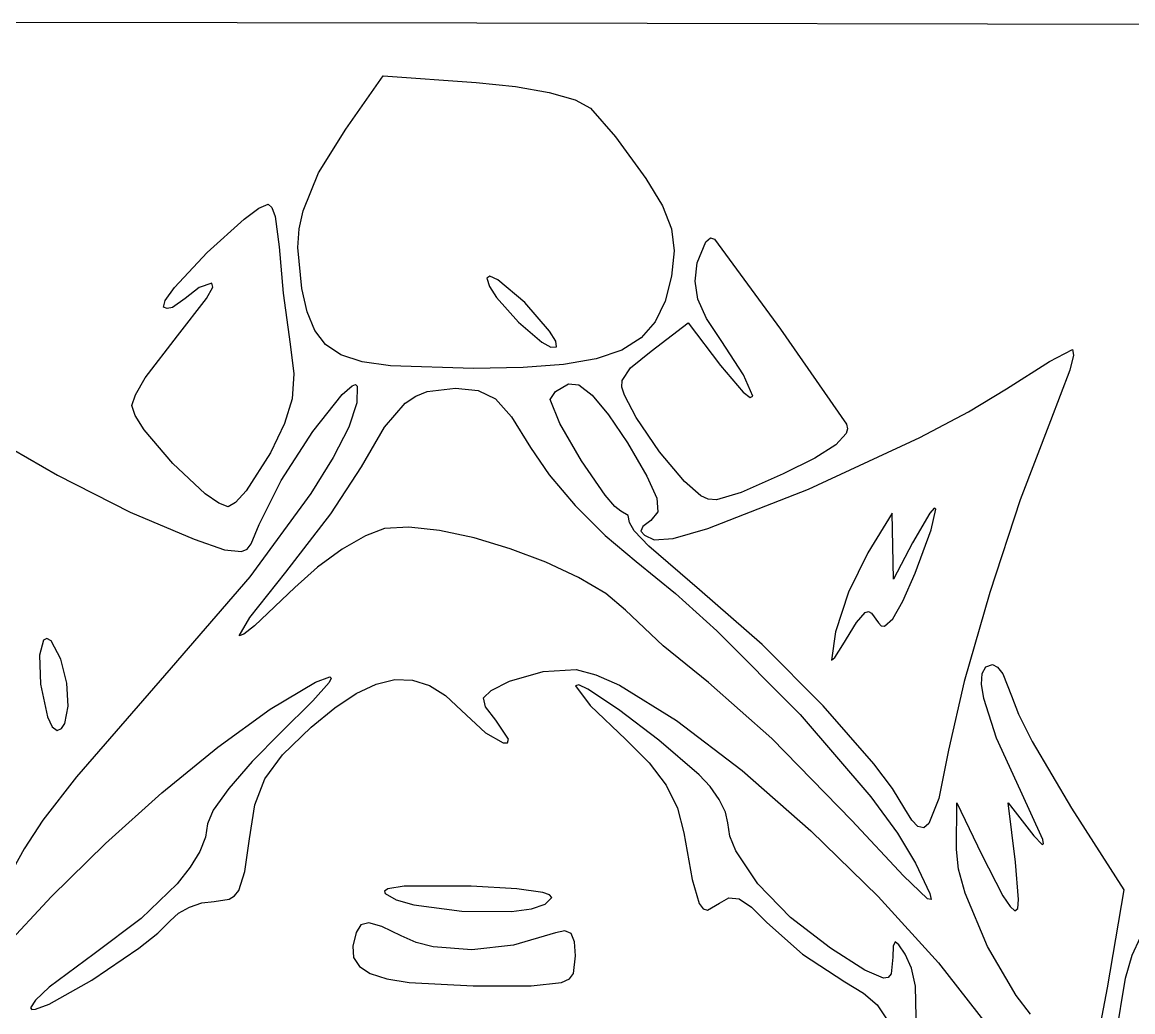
# Model space of a CAD drawing. Extents: x -210 to 584, y -218 to 350.
# Drawn here: x 432.9 to 503.7, y 168.4 to 231.5 of the extents above; entities that cross this region are included whole.
import ezdxf

# ---------------------------------------------------------------- set-up
doc = ezdxf.new("R2010")
doc.units = 0

msp = doc.modelspace()

# ---------------------------------------------------------------- linework, layer by layer
at = {"layer": 'Ebene 1'}
for p, q in [((461.916, 231.43558), (406.496225, 231.493615)), ((574.488, 231.223), (461.916, 231.43558)), ((453.56391, 224.66607), (455.94214, 228.07349)), ((455.94214, 228.07349), (461.87138, 227.65737)), ((461.87138, 227.65737), (464.383162, 227.398878)), ((464.383162, 227.398878), (466.53256, 227.01671)), ((466.53256, 227.01671), (468.171785, 226.544205)), ((468.171785, 226.544205), (469.15305, 226.0147)), ((469.153, 226.01473), (470.747589, 224.190846)), ((469.15305, 226.0147), (469.153, 226.01473)), ((451.823826, 221.884526), (453.56391, 224.66607)), ((470.747589, 224.190846), (472.68222, 221.52811)), ((450.834045, 219.475354), (451.823826, 221.884526)), ((472.68222, 221.52811), (473.746045, 219.776635)), ((447.080995, 218.942922), (448.01773, 219.636909)), ((448.01773, 219.636909), (448.60673, 219.89854)), ((448.60673, 219.89854), (448.849434, 219.683422)), ((448.849434, 219.683422), (449.063874, 219.097704)), ((450.593536, 218.312809), (450.834045, 219.475354)), ((473.746045, 219.776635), (474.32922, 218.325464)), ((444.719346, 216.803323), (447.080995, 218.942922)), ((449.063874, 219.097704), (449.315, 217.17228)), ((450.508224, 217.12624), (450.593536, 218.312809)), ((474.32922, 218.325464), (474.49907, 216.919119)), ((475.96319, 216.15876), (476.50525, 217.499004)), ((476.50525, 217.499004), (476.801593, 217.748848)), ((476.801593, 217.748848), (477.06654, 217.65313)), ((477.06654, 217.65313), (481.2667, 211.92944)), ((442.63184, 214.570622), (444.719346, 216.803323)), ((449.315, 217.17228), (449.56433, 214.223544)), ((449.315, 217.17228), (449.315, 217.17228)), ((450.76002, 214.52487), (450.508224, 217.12624)), ((474.49907, 216.919119), (474.32292, 215.30212)), ((475.822491, 214.990466), (475.96319, 216.15876)), ((462.73767, 215.309023), (462.54701, 215.16873)), ((463.256795, 215.062971), (462.73767, 215.309023)), ((474.32292, 215.30212), (473.915069, 213.698421)), ((442.037782, 213.760258), (442.63184, 214.570622)), ((444.216931, 214.573825), (443.3239, 213.87276)), ((445.02096, 214.86542), (444.216931, 214.573825)), ((444.685438, 213.879054), (445.077902, 214.600465)), ((445.077902, 214.600465), (445.02096, 214.86542)), ((451.102737, 213.021049), (450.76002, 214.52487)), ((462.54701, 215.16873), (462.71564, 214.648346)), ((462.54701, 215.16873), (462.54701, 215.16873)), ((462.71564, 214.648346), (463.164756, 213.952721)), ((464.9633, 213.61568), (463.256795, 215.062971)), ((476.00723, 213.84156), (475.822491, 214.990466)), ((443.3239, 213.87276), (442.519486, 213.305543)), ((442.83871, 211.50758), (444.685438, 213.879054)), ((449.56433, 214.223544), (450.01706, 210.96241)), ((463.164756, 213.952721), (464.563809, 212.371471)), ((476.548452, 212.610251), (476.00723, 213.84156)), ((441.92853, 213.3357), (442.037782, 213.760258)), ((442.174433, 213.237141), (441.92853, 213.3357)), ((442.519486, 213.305543), (442.174433, 213.237141)), ((466.552629, 211.797229), (464.9633, 213.61568)), ((473.915069, 213.698421), (473.290162, 212.397311)), ((451.577987, 211.839191), (451.102737, 213.021049)), ((473.290162, 212.397311), (472.389552, 211.37143)), ((477.4772, 211.19475), (476.548452, 212.610251)), ((452.265869, 210.941863), (451.577987, 211.839191)), ((464.563809, 212.371471), (466.062887, 211.096425)), ((466.944921, 211.149403), (466.552629, 211.797229)), ((473.03524, 210.52436), (475.38016, 212.32371)), ((475.38016, 212.32371), (477.44091, 209.61)), ((481.2667, 211.92944), (485.48109, 205.8566)), ((481.2667, 211.92944), (481.2667, 211.92944)), ((440.774419, 208.815539), (442.83871, 211.50758)), ((466.062887, 211.096425), (466.637035, 210.783556)), ((466.98071, 210.79903), (466.944921, 211.149403)), ((472.389552, 211.37143), (471.154589, 210.593423)), ((478.917021, 209.008851), (477.4772, 211.19475)), ((450.01706, 210.96241), (450.237804, 209.078418)), ((453.246483, 210.291629), (452.265869, 210.941863)), ((454.599925, 209.851055), (453.246483, 210.291629)), ((466.637035, 210.783556), (466.98071, 210.79903)), ((471.154589, 210.593423), (469.526623, 210.035929)), ((471.713694, 209.45051), (473.03524, 210.52436)), ((498.417981, 209.8594), (499.88307, 210.61731)), ((499.94657, 210.27542), (499.70422, 209.304627)), ((499.88307, 210.61731), (499.94657, 210.27542)), ((456.406297, 209.582707), (454.599925, 209.851055)), ((461.69822, 209.41295), (456.406297, 209.582707)), ((467.447006, 209.671591), (464.857088, 209.47305)), ((469.526623, 210.035929), (467.447006, 209.671591)), ((477.44091, 209.61), (478.898936, 207.9166)), ((495.68429, 208.11278), (498.417981, 209.8594)), ((450.237804, 209.078418), (450.135652, 207.487916)), ((464.857088, 209.47305), (461.69822, 209.41295)), ((471.171153, 208.643369), (471.713694, 209.45051)), ((479.51061, 207.65597), (478.917021, 209.008851)), ((499.70422, 209.304627), (498.48542, 206.07289)), ((440.146454, 207.747128), (440.774419, 208.815539)), ((453.33147, 207.760907), (453.971725, 208.320936)), ((453.971725, 208.320936), (454.176172, 208.385987)), ((454.176172, 208.385987), (454.28753, 208.28518)), ((454.28753, 208.28518), (454.271606, 207.224935)), ((458.753262, 207.953943), (460.54816, 208.15453)), ((460.54816, 208.15453), (462.003027, 208.022864)), ((466.92876, 207.952101), (467.74552, 208.43622)), ((467.74552, 208.43622), (468.413778, 208.364705)), ((468.413778, 208.364705), (469.272986, 207.705633)), ((471.164739, 208.219759), (471.171153, 208.643369)), ((471.320355, 207.71876), (471.164739, 208.219759)), ((439.91582, 207.05844), (440.146454, 207.747128)), ((450.135652, 207.487916), (449.658317, 205.904527)), ((451.460853, 205.394673), (453.33147, 207.760907)), ((457.336656, 207.201525), (458.014532, 207.660837)), ((458.014532, 207.660837), (458.753262, 207.953943)), ((462.003027, 208.022864), (463.109193, 207.488899)), ((463.109193, 207.488899), (464.130897, 206.344184)), ((466.59185, 207.43571), (466.92876, 207.952101)), ((469.272986, 207.705633), (470.310547, 206.471576)), ((472.07404, 206.29251), (471.320355, 207.71876)), ((478.898936, 207.9166), (479.344524, 207.575128)), ((479.344524, 207.575128), (479.51061, 207.65597)), ((493.259601, 206.646496), (495.68429, 208.11278)), ((440.13051, 206.416137), (439.91582, 207.05844)), ((454.271606, 207.224935), (453.743436, 205.684347)), ((456.028592, 205.671289), (457.336656, 207.201525)), ((467.197147, 205.900461), (466.59185, 207.43571)), ((440.706843, 205.513743), (440.13051, 206.416137)), ((464.130897, 206.344184), (465.33238, 204.38027)), ((470.310547, 206.471576), (471.51386, 204.67511)), ((473.546092, 204.091926), (472.07404, 206.29251)), ((490.156362, 205.011489), (493.259601, 206.646496)), ((498.48548, 206.07284), (496.555076, 201.037609)), ((498.48542, 206.07289), (498.48548, 206.07284)), ((430.479804, 205.335238), (435.188865, 202.61161)), ((442.538007, 203.354928), (440.706843, 205.513743)), ((449.658317, 205.904527), (448.75351, 204.04187)), ((449.442166, 202.268835), (451.460853, 205.394673)), ((453.743436, 205.684347), (452.749783, 203.734291)), ((454.55932, 203.13725), (456.028592, 205.671289)), ((468.57582, 203.529735), (467.197147, 205.900461)), ((485.55161, 205.577045), (485.461625, 205.26734)), ((485.48109, 205.8566), (485.55161, 205.577045)), ((471.51386, 204.67511), (472.758222, 202.55314)), ((483.052316, 201.723016), (490.156362, 205.011489)), ((485.461625, 205.26734), (484.792806, 204.551735)), ((448.75351, 204.04187), (447.197288, 201.614499)), ((465.33233, 204.3803), (466.52654, 202.626858)), ((465.33238, 204.38027), (465.33233, 204.3803)), ((475.14215, 202.21703), (473.546092, 204.091926)), ((484.792806, 204.551735), (483.459961, 203.698287)), ((444.596456, 201.434481), (442.538007, 203.354928)), ((452.749783, 203.734291), (451.337413, 201.445645)), ((470.09004, 201.331021), (468.57582, 203.529735)), ((483.459961, 203.698287), (481.44842, 202.6955)), ((435.188865, 202.61161), (439.803343, 200.265044)), ((452.604768, 200.14558), (454.55932, 203.13725)), ((466.52654, 202.626858), (468.182674, 200.685659)), ((472.758222, 202.55314), (473.383349, 201.149206)), ((481.44842, 202.6955), (478.759617, 201.500982)), ((448.0419, 199.46575), (449.442166, 202.268835)), ((476.187817, 201.305852), (475.14215, 202.21703)), ((445.456893, 200.830048), (444.596456, 201.434481)), ((447.197288, 201.614499), (446.535738, 200.876088)), ((451.337413, 201.445645), (447.443573, 196.136086)), ((470.698659, 200.61101), (470.09004, 201.331021)), ((473.383349, 201.149206), (473.446634, 200.273237)), ((476.661709, 201.094179), (476.187817, 201.305852)), ((476.648307, 199.222773), (483.052316, 201.723016)), ((477.199861, 201.052467), (476.661709, 201.094179)), ((478.759617, 201.500982), (477.199861, 201.052467)), ((446.06933, 200.60489), (445.456893, 200.830048)), ((446.535738, 200.876088), (446.06933, 200.60489)), ((468.182674, 200.685659), (470.099828, 198.773355)), ((471.10198, 200.31181), (470.698659, 200.61101)), ((491.069318, 200.521065), (490.780503, 200.199213)), ((490.877245, 199.127903), (491.182498, 200.441114)), ((491.182498, 200.441114), (491.069318, 200.521065)), ((496.555076, 201.037609), (494.606086, 195.144688)), ((439.803343, 200.265044), (443.8836, 198.53463)), ((449.74156, 196.4364), (452.604768, 200.14558)), ((471.568436, 200.04923), (471.10198, 200.31181)), ((471.65174, 199.59534), (471.568436, 200.04923)), ((473.00547, 199.73516), (472.496747, 199.352487)), ((473.446634, 200.273237), (473.00547, 199.73516)), ((488.38292, 200.18543), (486.83859, 197.66885)), ((488.42892, 198.08828), (488.38292, 200.18543)), ((490.780503, 200.199213), (489.68067, 198.298)), ((447.529857, 198.243937), (448.0419, 199.46575)), ((456.01921, 199.20796), (454.806764, 198.753825)), ((457.573364, 199.305678), (456.01921, 199.20796)), ((459.527758, 199.090386), (457.573364, 199.305678)), ((461.734729, 198.611944), (459.527758, 199.090386)), ((471.943864, 199.073776), (471.65174, 199.59534)), ((472.879368, 198.089893), (471.943864, 199.073776)), ((472.496747, 199.352487), (472.35674, 199.053185)), ((472.35674, 199.053185), (472.594853, 198.782622)), ((474.420115, 198.573053), (476.648307, 199.222773)), ((489.85534, 196.36378), (490.877245, 199.127903)), ((443.8836, 198.53463), (445.83004, 197.863321)), ((447.260494, 197.906834), (447.529857, 198.243937)), ((454.806764, 198.753825), (453.325729, 197.895149)), ((464.046614, 197.920215), (461.734729, 198.611944)), ((470.099828, 198.773355), (472.0771, 197.1066)), ((472.594853, 198.782622), (473.22049, 198.48617)), ((473.22049, 198.48617), (474.420115, 198.573053)), ((489.68073, 198.298), (488.47492, 195.99115)), ((489.68067, 198.298), (489.68073, 198.298)), ((445.83004, 197.863321), (446.919015, 197.738109)), ((446.919015, 197.738109), (447.260494, 197.906834)), ((453.325729, 197.895149), (451.763519, 196.755025)), ((466.315748, 197.065059), (464.046614, 197.920215)), ((476.09706, 195.29908), (472.879368, 198.089893)), ((486.83859, 197.66885), (485.597026, 195.152286)), ((488.47492, 195.99115), (488.42892, 198.08828)), ((468.394467, 196.096337), (466.315748, 197.065059)), ((472.0771, 197.1066), (474.573398, 195.080643)), ((447.443573, 196.136086), (442.43603, 190.32268)), ((447.432105, 193.530205), (449.74156, 196.4364)), ((451.763519, 196.755025), (450.30755, 195.45655)), ((489.072324, 194.57464), (489.85534, 196.36378)), ((450.30755, 195.45655), (447.73279, 193.009663)), ((470.135109, 195.06391), (468.394467, 196.096337)), ((471.39001, 194.01764), (470.135109, 195.06391)), ((474.573398, 195.080643), (477.221332, 192.699238)), ((480.09518, 191.808457), (476.09706, 195.29908)), ((485.597026, 195.152286), (484.7806, 192.63573)), ((494.606086, 195.144688), (492.971536, 189.469142)), ((473.80007, 191.740685), (471.39001, 194.01764)), ((488.422128, 193.450115), (489.072324, 194.57464)), ((446.768411, 192.377754), (447.432105, 193.530205)), ((486.114262, 193.227554), (486.665081, 193.864897)), ((486.665081, 193.864897), (486.876437, 193.919991)), ((486.876437, 193.919991), (487.074543, 193.817457)), ((487.074543, 193.817457), (487.51936, 193.19379)), ((487.904542, 192.989925), (488.422128, 193.450115)), ((447.73279, 193.009663), (447.048197, 192.46875)), ((477.221332, 192.699238), (482.513145, 187.365898)), ((484.7806, 192.63573), (484.515803, 190.818761)), ((485.24537, 191.79687), (486.114262, 193.227554)), ((487.51936, 193.19379), (487.695414, 193.008868)), ((487.695414, 193.008868), (487.904542, 192.989925)), ((434.29067, 192.100294), (434.038945, 191.137133)), ((434.507278, 192.211115), (434.29067, 192.100294)), ((434.76927, 192.055753), (434.507278, 192.211115)), ((435.38406, 190.88944), (434.76927, 192.055753)), ((447.048197, 192.46875), (446.768411, 192.377754)), ((476.69076, 189.39245), (473.80007, 191.740685)), ((483.99416, 187.911255), (480.09518, 191.808457)), ((484.74179, 190.984605), (485.24537, 191.79687)), ((434.038945, 191.137133), (434.10478, 189.28034)), ((435.770267, 189.351421), (435.38406, 190.88944)), ((484.515803, 190.818761), (484.74179, 190.984605)), ((494.365416, 190.395914), (494.78854, 190.53865)), ((494.78854, 190.53865), (495.106169, 190.382232)), ((442.43603, 190.32268), (436.400411, 183.392088)), ((451.63585, 189.4194), (452.535407, 189.765303)), ((452.535407, 189.765303), (452.635322, 189.67184)), ((463.99954, 189.47447), (466.147489, 190.0997)), ((466.147489, 190.0997), (468.24395, 190.21511)), ((468.24395, 190.21511), (469.498002, 189.893894)), ((469.498002, 189.893894), (471.009476, 189.222655)), ((494.08856, 189.298435), (494.133181, 189.977575)), ((494.133181, 189.977575), (494.365416, 190.395914)), ((495.106169, 190.382232), (495.438294, 189.95634)), ((495.438294, 189.95634), (495.98853, 188.55632)), ((434.10478, 189.28034), (434.549463, 187.206785)), ((434.10478, 189.28034), (434.10478, 189.28034)), ((435.850704, 187.881023), (435.770267, 189.351421)), ((448.73288, 187.69134), (451.63585, 189.4194)), ((452.493813, 189.388989), (451.461967, 188.21978)), ((452.635322, 189.67184), (452.493813, 189.388989)), ((454.226247, 188.699773), (455.502273, 189.298128)), ((455.502273, 189.298128), (456.693723, 189.581669)), ((456.693723, 189.581669), (457.816437, 189.552135)), ((457.816437, 189.552135), (458.886259, 189.211265)), ((458.886259, 189.211265), (459.919033, 188.560801)), ((462.833997, 188.894307), (463.99954, 189.47447)), ((468.4127, 189.245101), (468.20471, 189.19395)), ((468.20471, 189.19395), (469.145709, 187.940311)), ((468.20471, 189.19395), (468.20471, 189.19395)), ((468.98818, 188.974117), (468.4127, 189.245101)), ((471.009476, 189.222655), (474.642233, 186.980405)), ((480.708011, 185.816291), (476.69076, 189.39245)), ((492.971536, 189.469142), (491.98445, 185.08604)), ((494.228278, 188.373295), (494.08856, 189.298435)), ((452.8498, 187.784863), (454.226247, 188.699773)), ((459.919033, 188.560801), (460.9306, 187.60248)), ((462.341703, 188.410264), (462.833997, 188.894307)), ((462.457069, 187.838648), (462.341703, 188.410264)), ((470.950657, 187.675323), (468.98818, 188.974117)), ((495.04763, 185.844228), (494.228278, 188.373295)), ((495.98853, 188.55632), (495.98853, 188.5563)), ((495.98853, 188.5563), (496.43858, 187.376417)), ((435.640514, 186.778555), (435.850704, 187.881023)), ((445.402388, 185.278692), (448.73288, 187.69134)), ((451.461967, 188.21978), (449.39077, 186.187)), ((451.35709, 186.55166), (452.8498, 187.784863)), ((463.11451, 186.99577), (462.457069, 187.838648)), ((469.145709, 187.940311), (471.40811, 185.75671)), ((473.510244, 185.716727), (470.950657, 187.675323)), ((487.22189, 184.216891), (483.99416, 187.911255)), ((434.549463, 187.206785), (434.849291, 186.576)), ((460.9306, 187.60248), (462.456616, 186.186766)), ((463.929023, 185.777713), (463.11451, 186.99577)), ((474.642233, 186.980405), (478.817313, 183.788955)), ((482.513145, 187.365898), (487.034611, 182.098208)), ((496.43858, 187.376417), (497.309588, 185.629255)), ((434.849291, 186.576), (435.15484, 186.34433)), ((435.15484, 186.34433), (435.431166, 186.459143)), ((435.431166, 186.459143), (435.640514, 186.778555)), ((449.526534, 184.783355), (451.35709, 186.55166)), ((449.39077, 186.187), (447.579343, 184.349719)), ((462.456616, 186.186766), (463.582908, 185.543277)), ((463.582908, 185.543277), (463.877266, 185.544149)), ((463.877266, 185.544149), (463.929023, 185.777713)), ((471.40811, 185.75671), (472.903031, 184.280306)), ((476.08504, 183.51749), (473.510244, 185.716727)), ((485.8266, 180.58714), (480.708011, 185.816291)), ((496.56504, 182.50879), (495.04763, 185.844228)), ((497.309588, 185.629255), (499.81257, 181.37558)), ((441.839475, 182.364353), (445.402388, 185.278692)), ((448.398036, 183.257235), (449.526534, 184.783355)), ((491.98445, 185.08604), (491.367399, 182.003947)), ((447.579343, 184.349719), (446.09931, 182.641608)), ((472.903031, 184.280306), (473.98424, 182.85043)), ((488.405252, 182.636215), (487.22189, 184.216891)), ((436.400411, 183.392088), (434.238753, 180.612572)), ((476.791146, 182.761139), (476.08504, 183.51749)), ((478.817313, 183.788955), (483.209808, 179.9489)), ((447.763003, 181.596325), (448.398036, 183.257235)), ((473.98424, 182.85043), (474.702397, 181.385582)), ((477.369385, 181.928678), (476.791146, 182.761139)), ((438.239243, 179.13122), (441.839475, 182.364353)), ((446.09931, 182.641608), (445.103162, 181.253352)), ((487.034611, 182.098208), (488.71961, 179.798867)), ((489.20626, 181.33478), (488.405252, 182.636215)), ((491.367399, 182.003947), (490.736573, 180.40253)), ((497.984242, 179.377519), (496.56504, 182.50879)), ((445.103162, 181.253352), (444.74339, 180.37564)), ((447.41284, 179.42365), (447.763003, 181.596325)), ((474.702397, 181.385582), (475.10816, 179.80426)), ((477.760086, 181.121105), (477.369385, 181.928678)), ((489.640181, 180.608812), (489.20626, 181.33478)), ((492.48365, 178.74921), (492.51585, 181.73068)), ((492.51585, 181.73068), (494.09102, 178.45461)), ((496.25031, 177.94972), (495.78559, 181.71849)), ((495.78559, 181.71849), (497.42388, 179.62745)), ((499.81257, 181.37558), (503.15723, 176.17718)), ((434.238753, 180.612572), (433.05814, 178.79458)), ((477.90358, 180.43942), (477.760086, 181.121105)), ((489.100608, 177.069725), (485.8266, 180.58714)), ((490.035137, 180.205053), (489.640181, 180.608812)), ((444.74339, 180.37564), (444.625319, 179.540406)), ((478.036969, 179.607622), (477.90358, 180.43942)), ((483.209808, 179.9489), (487.494807, 175.760833)), ((490.398233, 180.133095), (490.035137, 180.205053)), ((490.736573, 180.40253), (490.398233, 180.133095)), ((434.796792, 175.762191), (438.239243, 179.13122)), ((444.625319, 179.540406), (444.254447, 178.615884)), ((447.124392, 177.350465), (447.41284, 179.42365)), ((475.10816, 179.80426), (475.630262, 176.843895)), ((478.419401, 178.66316), (478.036969, 179.607622)), ((488.71961, 179.798867), (489.8678, 177.8878)), ((497.42388, 179.62745), (497.954938, 179.068322)), ((498.031881, 179.115819), (497.984242, 179.377519)), ((433.05814, 178.79458), (431.271336, 175.579981)), ((444.254447, 178.615884), (443.64482, 177.618148)), ((479.82498, 176.566068), (478.419401, 178.66316)), ((492.626823, 177.496528), (492.48365, 178.74921)), ((494.09102, 178.45461), (495.451632, 175.800498)), ((497.954938, 179.068322), (498.031881, 179.115819)), ((489.8678, 177.8878), (490.787573, 175.942912)), ((496.451733, 175.566656), (496.25031, 177.94972)), ((443.64482, 177.618148), (442.810486, 176.563275)), ((446.736169, 176.141946), (447.124392, 177.350465)), ((490.643054, 175.595935), (489.100608, 177.069725)), ((493.041814, 175.971216), (492.626823, 177.496528)), ((442.810486, 176.563275), (440.523888, 174.346416)), ((457.288685, 176.408929), (456.236568, 176.230786)), ((461.5496, 176.41524), (457.288685, 176.408929)), ((464.461881, 176.23793), (461.5496, 176.41524)), ((475.630262, 176.843895), (476.08845, 175.297443)), ((481.907494, 174.407786), (479.82498, 176.566068)), ((431.707226, 172.440163), (434.796792, 175.762191)), ((445.16378, 175.43908), (446.124016, 175.578137)), ((446.124016, 175.578137), (446.465843, 175.7932)), ((446.465843, 175.7932), (446.736169, 176.141946)), ((456.236568, 176.230786), (456.034801, 176.102616)), ((456.034801, 176.102616), (456.07007, 175.95015)), ((456.07007, 175.95015), (456.07011, 175.95015)), ((456.07011, 175.95015), (456.760849, 175.549848)), ((466.12776, 176.009991), (464.461881, 176.23793)), ((466.536002, 175.866664), (466.12776, 176.009991)), ((466.26691, 175.26947), (466.683886, 175.698234)), ((466.683886, 175.698234), (466.536002, 175.866664)), ((477.37762, 175.33444), (477.984942, 175.667949)), ((477.984942, 175.667949), (478.637666, 175.593501)), ((478.637666, 175.593501), (479.415702, 175.078161)), ((487.494807, 175.760833), (491.347403, 171.52535)), ((490.869202, 175.555756), (490.643054, 175.595935)), ((490.787573, 175.942912), (490.869202, 175.555756)), ((494.460325, 172.560242), (493.041814, 175.971216)), ((495.451632, 175.800498), (495.901883, 175.111227)), ((503.15723, 176.17718), (502.08618, 169.92092)), ((442.883855, 174.680313), (443.589505, 175.074715)), ((443.589505, 175.074715), (444.380198, 175.341205)), ((444.380198, 175.341205), (445.16378, 175.43908)), ((456.760849, 175.549848), (457.900576, 175.220772)), ((457.900576, 175.220772), (460.962654, 174.81397)), ((464.12766, 174.805088), (465.396047, 174.973412)), ((465.396047, 174.973412), (466.26691, 175.26947)), ((476.08845, 175.297443), (476.337681, 174.967572)), ((476.337681, 174.967572), (476.623858, 174.886944)), ((476.623858, 174.886944), (477.37762, 175.33444)), ((479.415702, 175.078161), (480.39896, 174.08899)), ((495.901883, 175.111227), (496.212021, 174.844047)), ((496.212021, 174.844047), (496.39199, 174.996632)), ((496.39199, 174.996632), (496.451733, 175.566656)), ((440.523888, 174.346416), (437.50703, 172.09391)), ((441.565806, 173.414817), (442.3554, 174.1987)), ((442.3554, 174.1987), (442.883855, 174.680313)), ((460.962654, 174.81397), (464.12766, 174.805088)), ((484.45412, 172.44796), (481.907494, 174.407786)), ((454.21411, 173.45516), (453.99705, 172.589822)), ((454.522841, 173.945056), (454.21411, 173.45519)), ((454.21411, 173.45519), (454.21411, 173.45516)), ((455.03087, 174.077268), (454.522841, 173.945056)), ((455.849511, 173.843273), (455.03087, 174.077268)), ((457.09008, 173.23452), (455.849511, 173.843273)), ((467.522202, 173.565933), (466.9217, 173.43022)), ((467.918806, 173.386701), (467.522202, 173.565933)), ((480.39896, 174.08899), (482.666431, 172.083771)), ((440.366021, 172.458634), (441.565806, 173.414817)), ((458.045956, 172.823947), (457.09008, 173.23452)), ((459.132017, 172.538707), (458.045956, 172.823947)), ((466.9217, 173.43022), (464.256479, 172.640701)), ((468.137632, 172.862681), (467.918806, 173.386701)), ((468.2048, 171.96403), (468.137632, 172.862681)), ((488.573882, 172.852834), (488.45773, 172.587516)), ((488.813594, 172.681297), (488.573882, 172.852834)), ((503.691825, 172.002152), (504.227506, 173.153339)), ((437.50703, 172.09391), (434.642075, 169.967376)), ((437.37139, 170.425464), (440.366021, 172.458634)), ((453.99705, 172.589822), (454.059489, 171.872522)), ((461.590368, 172.342149), (459.132017, 172.538707)), ((464.256479, 172.640701), (461.590368, 172.342149)), ((482.666431, 172.083771), (485.3798, 170.30758)), ((486.640052, 171.064389), (484.45412, 172.44796)), ((488.45773, 172.587516), (488.42307, 171.87426)), ((489.21893, 172.08399), (488.813594, 172.681297)), ((489.616507, 171.184121), (489.21893, 172.08399)), ((496.285329, 169.431378), (494.460325, 172.560242)), ((454.059489, 171.872522), (454.425808, 171.292139)), ((468.075958, 170.84673), (468.2048, 171.96403)), ((488.42307, 171.87426), (488.318849, 170.821722)), ((491.347403, 171.52535), (494.442687, 167.543044)), ((503.268759, 170.552991), (503.691825, 172.002152)), ((454.425808, 171.292139), (455.120391, 170.837553)), ((455.120391, 170.837553), (456.167619, 170.49764)), ((467.81001, 170.499097), (468.075958, 170.84673)), ((487.826402, 170.537038), (486.640052, 171.064389)), ((488.318849, 170.821722), (488.140259, 170.580637)), ((489.868232, 170.024892), (489.616507, 171.184121)), ((434.642075, 169.967376), (433.770548, 169.150481)), ((434.642529, 168.891379), (437.37139, 170.425464)), ((456.167619, 170.49764), (457.591873, 170.261279)), ((457.591873, 170.261279), (461.66899, 170.05473)), ((461.66899, 170.05473), (465.367255, 170.055355)), ((465.367255, 170.055355), (467.31651, 170.26493)), ((467.31651, 170.26493), (467.81001, 170.499097)), ((485.3798, 170.30758), (486.55244, 169.599262)), ((488.140259, 170.580637), (487.826402, 170.537038)), ((489.944061, 167.087363), (489.868232, 170.024892)), ((502.08618, 169.92092), (501.232133, 165.47967)), ((502.58509, 166.46383), (503.268759, 170.552991)), ((486.55244, 169.599262), (487.430633, 168.838682)), ((497.208436, 168.258701), (496.285329, 169.431378)), ((433.770548, 169.150481), (433.45046, 168.64857)), ((433.45046, 168.64857), (433.534894, 168.544892)), ((433.534894, 168.544892), (433.774957, 168.559053)), ((433.774957, 168.559053), (434.642529, 168.891379)), ((487.430633, 168.838682), (488.024979, 167.959347))]:
    msp.add_line(p, q, dxfattribs=at)

doc.saveas('drawing.dxf')
